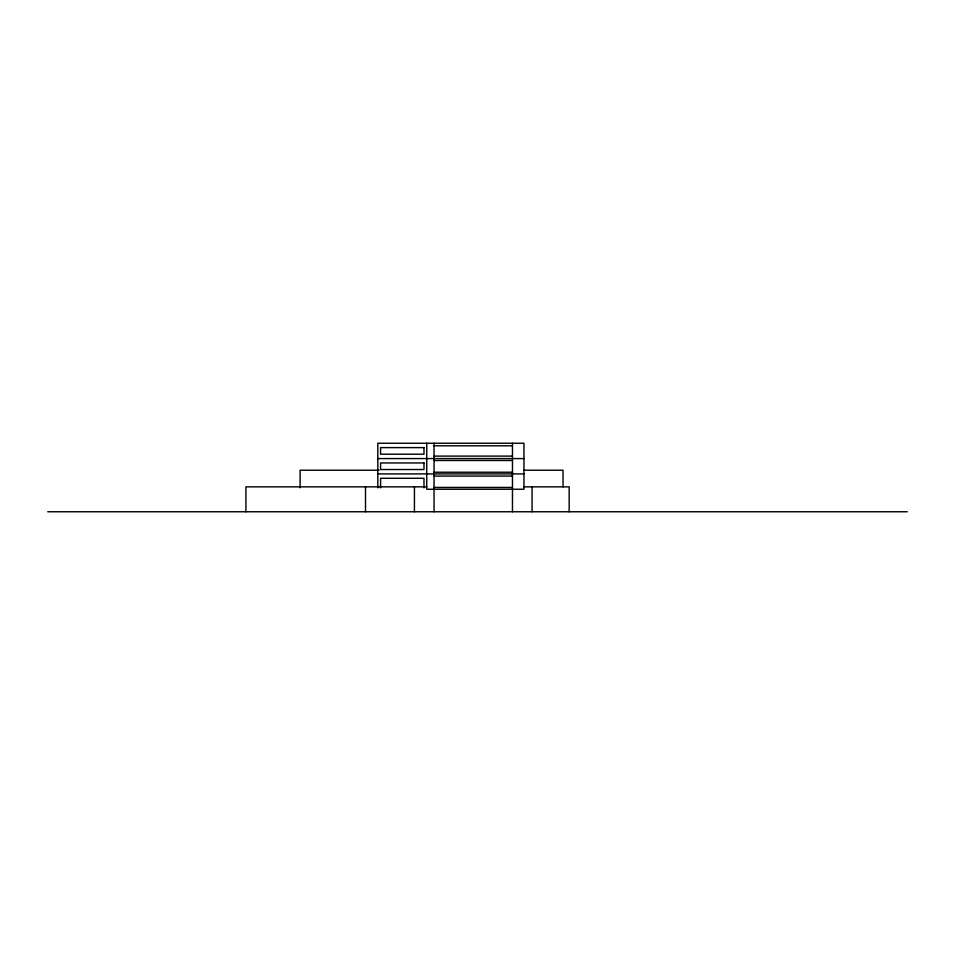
<?xml version="1.0" encoding="UTF-8"?>
<svg xmlns="http://www.w3.org/2000/svg" width="955" height="955" viewBox="0 0 955 955"><rect width="100%" height="100%" fill="white"/><g stroke="black" fill="none" stroke-linecap="round" stroke-linejoin="round"><path stroke-width="1.43" d="M434.048 445.794L512.465 445.794M434.048 456.108L512.465 456.108M377.81 458.579L523.961 458.579M434.048 460.489L512.465 460.489M379.135 470.23L300.109 470.23L300.109 487.778M523.949 470.23L563.044 470.23L563.044 486.847M434.048 472.224L512.465 472.224M377.81 473.907L523.961 473.907M434.048 476.079L512.465 476.079M426.742 486.847L245.924 486.847L245.924 511.761M523.961 486.847L569.168 486.847L569.168 511.761M434.048 487.444L512.465 487.444M47.75 511.761L907.25 511.761M532.078 486.847L532.078 511.761M512.465 443.239L512.465 511.761M434.048 443.239L434.048 511.761M426.742 443.239L426.742 489.247L523.961 489.247L523.961 443.239L377.81 443.239L377.81 487.85M423.984 487.874L423.984 478.288L380.579 478.288L380.579 487.874M414.434 486.847L414.434 511.761M365.502 486.847L365.502 511.761M423.984 447.62L380.579 447.62L380.579 454.198L423.984 454.198L423.984 447.62M423.984 462.96L380.579 462.96L380.579 469.526L423.984 469.526L423.984 462.96"/></g></svg>
